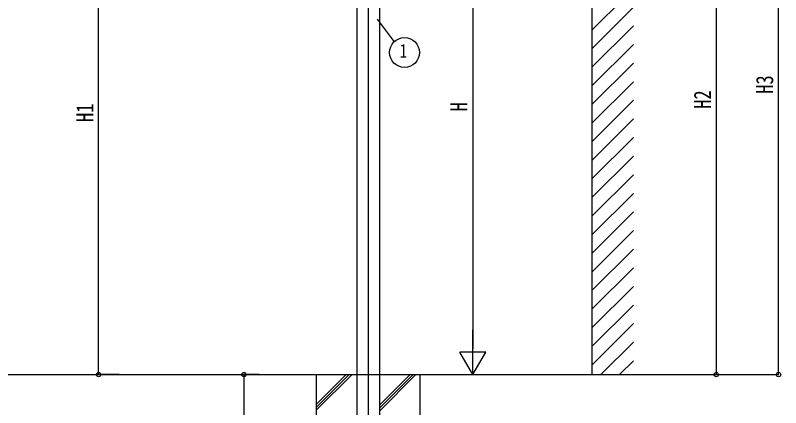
# Model space of a CAD drawing. Units: millimetres, scale not verified. Extents: x -10512 to 10512, y -7425 to 7425.
# Drawn here: x -3325 to 366, y -4881 to -2988 of the extents above; entities that cross this region are included whole.
import ezdxf
from ezdxf.enums import TextEntityAlignment as Align

# ---------------------------------------------------------------- set-up
doc = ezdxf.new("R2010")
doc.units = ezdxf.units.MM
doc.header["$LTSCALE"] = 40
for name, color, linetype in [('0-4_YKK_12', 2, 'Continuous'), ('0-6_YKK_A1', 4, 'Continuous'), ('0-7_YKK_D', 6, 'Continuous')]:
    doc.layers.add(name, color=color, linetype=linetype)
doc.styles.add('ＭＳ ゴシック', font='')
doc.styles.get('ＭＳ ゴシック').set_extended_font_data('MS Gothic')

msp = doc.modelspace()

# ---------------------------------------------------------------- linework, layer by layer
at = {"layer": '0-4_YKK_12'}
msp.add_line((-1623.14, -1940.25), (-1623.14, -5487.26), dxfattribs=at)
at = {"layer": '0-6_YKK_A1'}
for p, q in [((-544.15, -1591.26), (-544.15, -4721.49)), ((-1678.14, -2062.49), (-1678.14, -5271.49)), ((-1568.14, -2062.49), (-1568.14, -5271.49)), ((-544.15, -3059.16), (-344.15, -2859.16)), ((-544.15, -3148.96), (-344.15, -2948.96)), ((-544.15, -3238.77), (-344.15, -3038.77)), ((-544.15, -3328.57), (-344.15, -3128.57)), ((-544.15, -3418.37), (-344.15, -3218.37)), ((-544.15, -3508.17), (-344.15, -3308.17)), ((-544.15, -3597.98), (-344.15, -3397.98)), ((-544.15, -3687.78), (-344.15, -3487.78)), ((-544.15, -3777.58), (-344.15, -3577.58)), ((-544.15, -3867.38), (-344.15, -3667.38)), ((-544.15, -3957.19), (-344.15, -3757.19)), ((-544.15, -4046.99), (-344.15, -3846.99)), ((-544.15, -4136.79), (-344.15, -3936.79)), ((-544.15, -4226.59), (-344.15, -4026.59)), ((-544.15, -4316.4), (-344.15, -4116.4)), ((-544.15, -4406.2), (-344.15, -4206.2)), ((-544.15, -4496), (-344.15, -4296)), ((-544.15, -4585.8), (-344.15, -4385.8)), ((-544.15, -4675.61), (-344.15, -4475.61)), ((-500.23, -4721.49), (-344.15, -4565.41)), ((-410.43, -4721.49), (-344.15, -4655.21)), ((-3490.93, -4721.49), (-18.74, -4721.49)), ((-1873.14, -4721.49), (-1873.14, -5421.49)), ((-1873.14, -4865.47), (-1729.16, -4721.49)), ((-1873.14, -4879.61), (-1715.02, -4721.49)), ((-1873.14, -4893.76), (-1700.88, -4721.49)), ((-1568.14, -4897.12), (-1392.51, -4721.49)), ((-1568.14, -4882.98), (-1406.65, -4721.49)), ((-1568.14, -4868.84), (-1420.79, -4721.49)), ((-1373.14, -4721.49), (-1373.14, -5421.49))]:
    msp.add_line(p, q, dxfattribs=at)
at = {"layer": '0-7_YKK_D'}
for p, q in [((355.85, -4721.51), (355.85, -1880.44)), ((55.85, -2025.2), (55.85, -4721.51)), ((-2923.14, -4721.51), (-2923.14, -2151.78)), ((-1118.8, -2246.49), (-1118.8, -4596.49)), ((-1579.82, -3006.1), (-1498.34, -3116.05)), ((-1118.8, -4721.49), (-1118.8, -4504.99)), ((-1118.8, -4721.49), (-1181.3, -4613.24)), ((-1056.3, -4613.24), (-1181.3, -4613.24)), ((-1118.8, -4721.49), (-1056.3, -4613.24)), ((-2824.14, -4721.51), (-2924.14, -4721.51)), ((-2148.2, -4721.49), (-2223.14, -4721.49)), ((-2222.14, -4721.49), (-2222.14, -5271.49)), ((-461.7, -4721.51), (356.85, -4721.51)), ((-460.7, -4721.51), (56.85, -4721.51))]:
    msp.add_line(p, q, dxfattribs=at)
for centre, radius in [((-1447.62, -3167.15), 72), ((-2923.14, -4721.51), 10.62), ((-2222.14, -4721.49), 10.62), ((55.85, -4721.51), 10.62), ((355.85, -4721.51), 10.62)]:
    msp.add_circle(centre, radius, dxfattribs=at)

# ---------------------------------------------------------------- texts
at = {"layer": '0-7_YKK_D', "style": 'ＭＳ ゴシック', "width": 0.8}
msp.add_text('1', height=65.98, dxfattribs=at).set_placement((-1471.62, -3212.15), align=Align.BOTTOM_LEFT)
for s, p in [('H3', (354.85, -3366.98)), ('H2', (54.85, -3439.36)), ('H1', (-2924.14, -3502.65)), ('H', (-1119.8, -3451.49))]:
    msp.add_text(s, height=82.48, rotation=90, dxfattribs=at).set_placement(p, align=Align.BOTTOM_LEFT)

doc.saveas('drawing.dxf')
